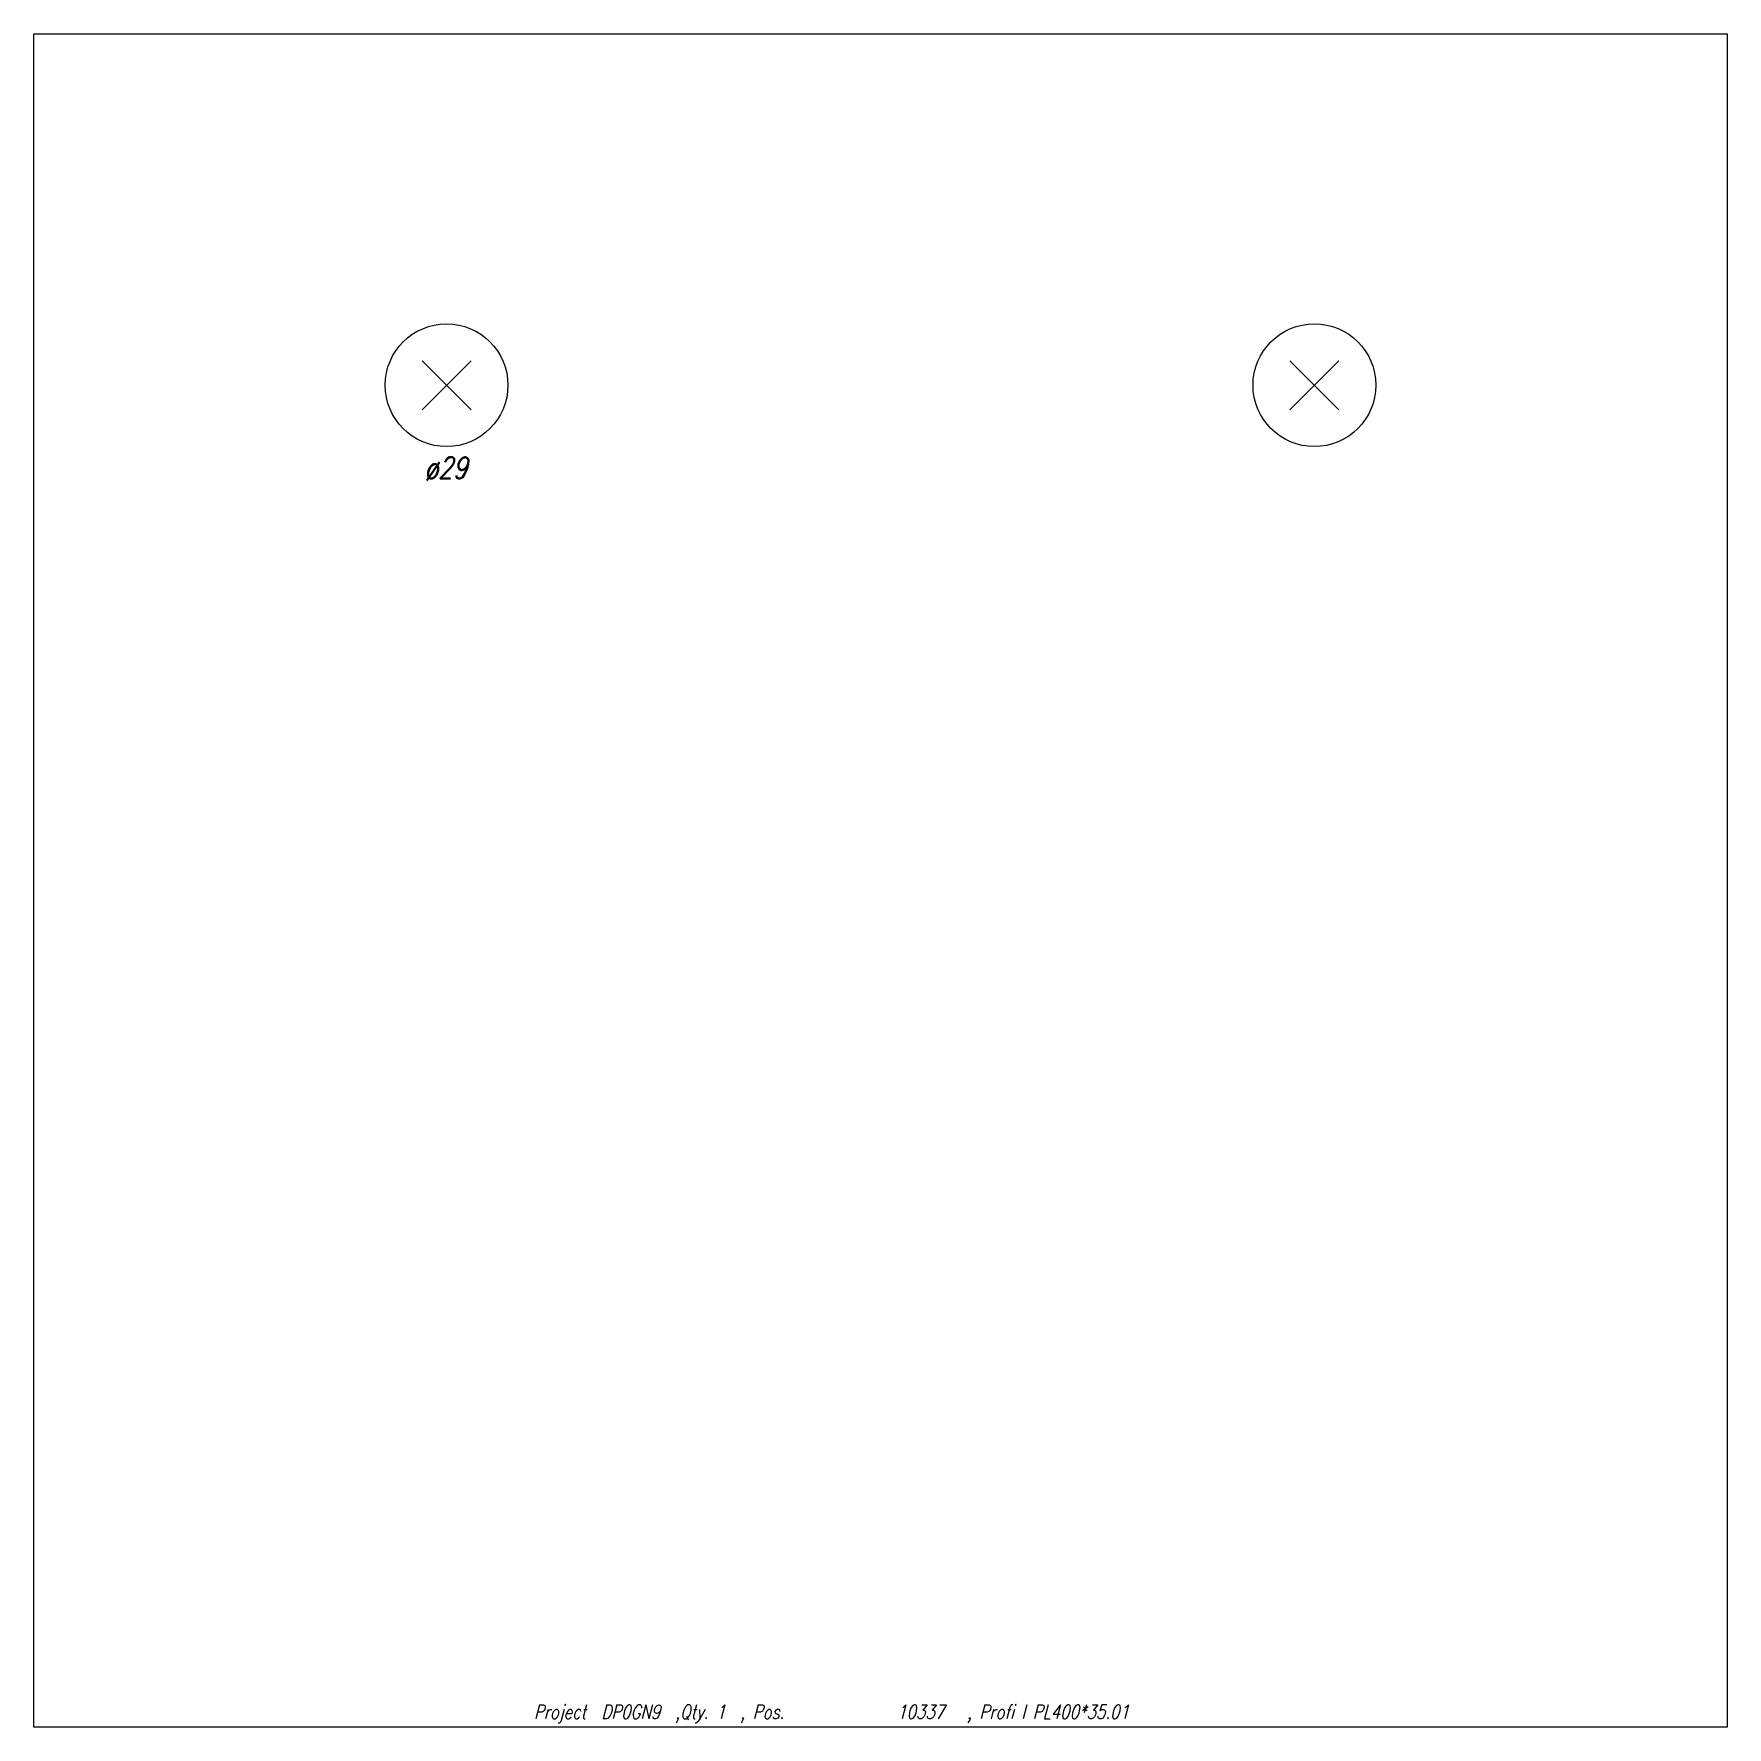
# Model space of a CAD drawing. Extents: x 0 to 400, y -200 to 200.
import ezdxf

# ---------------------------------------------------------------- set-up
doc = ezdxf.new("R2010")
doc.units = 0
doc.header["$LTSCALE"] = 10
for name, color, linetype in [('BEZ_SCHRAUBEN', 7, 'CONTINUOUS'), ('SCHRAUBEN', 7, 'CONTINUOUS'), ('TEILE', 7, 'CONTINUOUS'), ('UNTERSCHRIFT', 7, 'CONTINUOUS')]:
    doc.layers.add(name, color=color, linetype=linetype)
doc.styles.get("Standard").update_dxf_attribs({"font": 'ROMANS'})

msp = doc.modelspace()

# ---------------------------------------------------------------- linework, layer by layer
at = {"layer": 'SCHRAUBEN', "color": 6}
for p, q in [((103.297211, 122.797935), (91.69722, 111.197937)), ((91.69722, 122.797935), (103.297211, 111.197937)), ((308.298767, 122.798889), (296.698761, 111.198891)), ((296.698761, 122.798889), (308.298767, 111.198891))]:
    msp.add_line(p, q, dxfattribs=at)
at = {"layer": 'SCHRAUBEN', "color": 2}
for centre, radius in [((97.497215, 116.99794), 14.5), ((302.498749, 116.998894), 14.500031)]:
    msp.add_circle(centre, radius, dxfattribs=at)
at = {"layer": 'TEILE', "color": 2}
for p, q in [((0.00002, -200), (0.00002, 200)), ((0.00002, 200), (400.001526, 200)), ((400.001526, 200), (400.001526, -200)), ((400.001526, -200), (0.00002, -200))]:
    msp.add_line(p, q, dxfattribs=at)

# ---------------------------------------------------------------- texts
at = {"layer": 'BEZ_SCHRAUBEN', "color": 2, "oblique": 15, "width": 0.8}
msp.add_text(' ø29', height=5, dxfattribs=at).set_placement((89.497208, 94.99794))
at = {"layer": 'UNTERSCHRIFT', "color": 2, "oblique": 15, "width": 0.8}
for s, p in [('Project  DP0GN9  ,Qty. 1  , Pos. ', (118.100777, -198)), ('10337', (203.900772, -198)), ('  , Profi l PL400*35.01', (216.900772, -198))]:
    msp.add_text(s, height=3.25, dxfattribs=at).set_placement(p)

doc.saveas('drawing.dxf')
